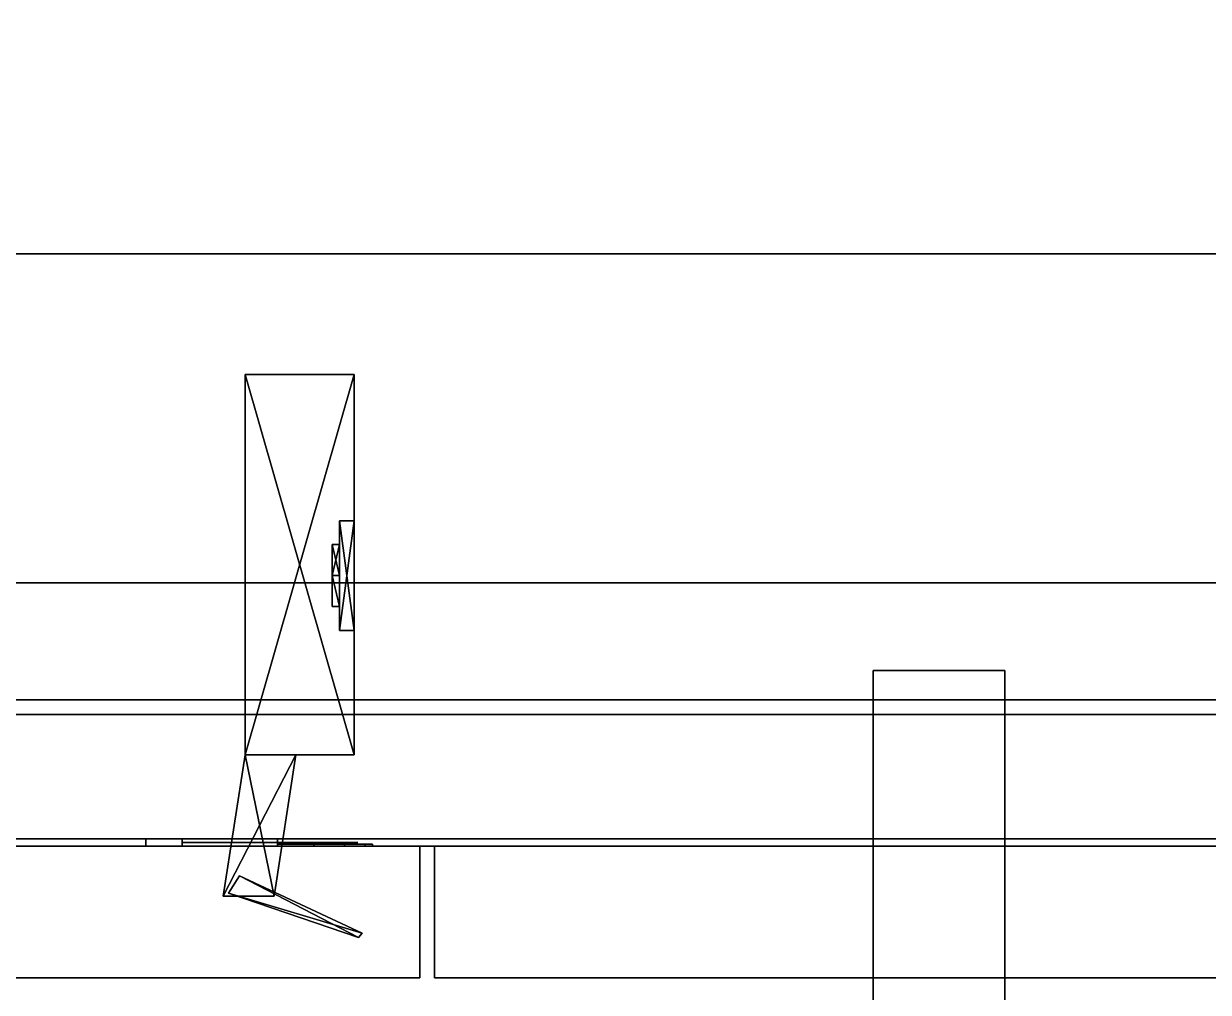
# Model space of a CAD drawing. Extents: x 0 to 4956, y -4930 to 0.
# Drawn here: x 1704.8 to 1866.9, y -530 to -397.5 of the extents above; entities that cross this region are included whole.
import ezdxf

# ---------------------------------------------------------------- set-up
doc = ezdxf.new("R2010")
doc.units = 0
for name, color, linetype in [('LAYER0', 7, 'CONTINUOUS'), ('LAYER1224', 9, 'CONTINUOUS'), ('LAYER700', 7, 'CONTINUOUS'), ('LAYER706', 9, 'CONTINUOUS'), ('LAYER707', 9, 'CONTINUOUS'), ('LAYER708', 28, 'CONTINUOUS'), ('LAYER709', 253, 'CONTINUOUS'), ('LAYER710', 28, 'CONTINUOUS'), ('LAYER711', 253, 'CONTINUOUS'), ('LAYER712', 9, 'CONTINUOUS'), ('LAYER756', 7, 'CONTINUOUS'), ('LAYER766', 7, 'CONTINUOUS'), ('LAYER801', 7, 'CONTINUOUS'), ('LAYER815', 7, 'CONTINUOUS'), ('LAYER87', 9, 'CONTINUOUS')]:
    doc.layers.add(name, color=color, linetype=linetype)

msp = doc.modelspace()

# ---------------------------------------------------------------- linework, layer by layer
at = {"layer": 'LAYER0', "invisible_edges": 1}
for points in [[(4956, 0), (0, -4930), (0, 0), (4956, 0)], [(4956, -4930, 5), (0, 0, 5), (0, -4930, 5), (4956, -4930, 5)], [(0, 0, 5), (4956, -4930, 5), (4956, 0, 5), (0, 0, 5)], [(0, -4930), (4956, 0), (4956, -4930), (0, -4930)]]:
    msp.add_3dface(points, dxfattribs=at)
at = {"layer": 'LAYER1224', "invisible_edges": 1}
for points in [[(1821, -485.999, 625), (1839, -555.999, 625), (1821, -555.999, 625), (1821, -485.999, 625)], [(1839, -555.999, 625), (1821, -485.999, 625), (1839, -485.999, 625), (1839, -555.999, 625)], [(1839, -485.999, 760), (1821, -555.999, 760), (1839, -555.999, 760), (1839, -485.999, 760)], [(1821, -555.999, 760), (1839, -485.999, 760), (1821, -485.999, 760), (1821, -555.999, 760)], [(1821, -485.999, 625), (1839, -485.999, 760), (1839, -485.999, 625), (1821, -485.999, 625)], [(1839, -485.999, 760), (1821, -485.999, 625), (1821, -485.999, 760), (1839, -485.999, 760)], [(1821, -555.999, 760), (1821, -485.999, 625), (1821, -555.999, 625), (1821, -555.999, 760)], [(1821, -485.999, 625), (1821, -555.999, 760), (1821, -485.999, 760), (1821, -485.999, 625)], [(1839, -485.999, 760), (1839, -555.999, 625), (1839, -485.999, 625), (1839, -485.999, 760)], [(1839, -555.999, 625), (1839, -485.999, 760), (1839, -555.999, 760), (1839, -555.999, 625)]]:
    msp.add_3dface(points, dxfattribs=at)
at = {"layer": 'LAYER700', "invisible_edges": 1}
for points in [[(708, -474, 5), (2258, -492, 5), (708, -492, 5), (708, -474, 5)], [(2258, -492, 5), (708, -474, 5), (2258, -474, 5), (2258, -492, 5)], [(2258, -474, 85), (708, -492, 85), (2258, -492, 85), (2258, -474, 85)], [(708, -492, 85), (2258, -474, 85), (708, -474, 85), (708, -492, 85)], [(708, -474, 5), (2258, -474, 85), (2258, -474, 5), (708, -474, 5)], [(2258, -474, 85), (708, -474, 5), (708, -474, 85), (2258, -474, 85)], [(708, -492, 85), (2258, -492, 5), (2258, -492, 85), (708, -492, 85)], [(2258, -492, 5), (708, -492, 85), (708, -492, 5), (2258, -492, 5)]]:
    msp.add_3dface(points, dxfattribs=at)
at = {"layer": 'LAYER706', "invisible_edges": 1}
for points in [[(1761, -510, 757.5), (2301, -510, 87.5), (1761, -510, 87.5), (1761, -510, 757.5)], [(2301, -510, 87.5), (1761, -510, 757.5), (2301, -510, 757.5), (2301, -510, 87.5)], [(1761, -528, 87.5), (2301, -510, 87.5), (2301, -528, 87.5), (1761, -528, 87.5)], [(2301, -510, 87.5), (1761, -528, 87.5), (1761, -510, 87.5), (2301, -510, 87.5)], [(1761, -510, 757.5), (2301, -528, 757.5), (2301, -510, 757.5), (1761, -510, 757.5)], [(2301, -528, 757.5), (1761, -510, 757.5), (1761, -528, 757.5), (2301, -528, 757.5)], [(1761, -528, 87.5), (1761, -510, 757.5), (1761, -510, 87.5), (1761, -528, 87.5)], [(1761, -510, 757.5), (1761, -528, 87.5), (1761, -528, 757.5), (1761, -510, 757.5)], [(2301, -528, 757.5), (1761, -528, 87.5), (2301, -528, 87.5), (2301, -528, 757.5)], [(1761, -528, 87.5), (2301, -528, 757.5), (1761, -528, 757.5), (1761, -528, 87.5)]]:
    msp.add_3dface(points, dxfattribs=at)
at = {"layer": 'LAYER707', "invisible_edges": 1}
for points in [[(668, -492, 5), (2328, -510, 5), (668, -510, 5), (668, -492, 5)], [(2328, -510, 5), (668, -492, 5), (2328, -492, 5), (2328, -510, 5)], [(2328, -492, 85), (668, -510, 85), (2328, -510, 85), (2328, -492, 85)], [(668, -510, 85), (2328, -492, 85), (668, -492, 85), (668, -510, 85)], [(668, -492, 5), (2328, -492, 85), (2328, -492, 5), (668, -492, 5)], [(2328, -492, 85), (668, -492, 5), (668, -492, 85), (2328, -492, 85)], [(668, -510, 85), (2328, -510, 5), (2328, -510, 85), (668, -510, 85)], [(2328, -510, 5), (668, -510, 85), (668, -510, 5), (2328, -510, 5)]]:
    msp.add_3dface(points, dxfattribs=at)
at = {"layer": 'LAYER708'}
for points in [[(1721.5, -509, 209), (1721.5, -510, 209), (1721.5, -509, 209)], [(1721.5, -509, 167), (1739.5, -509, 167), (1739.5, -509, 167), (1721.5, -509, 167)], [(1721.5, -509, 209), (1739.5, -509, 209), (1739.5, -509, 209), (1721.5, -509, 209)], [(1739.5, -509, 167), (1739.5, -510, 167), (1721.5, -510, 167), (1721.5, -509, 167)], [(1721.5, -510, 167), (1721.5, -510, 209), (1721.5, -509, 209), (1721.5, -509, 167)], [(1739.5, -509, 209), (1739.5, -510, 209), (1721.5, -510, 209), (1721.5, -509, 209)], [(1721.5, -510, 167), (1739.5, -510, 167), (1739.5, -510, 209), (1721.5, -510, 209)], [(1726.5, -509, 179), (1726.5, -510, 179), (1726.5, -510, 197), (1726.5, -509, 197)], [(1726.5, -509, 179), (1726.5, -510, 179), (1739.5, -510, 179), (1739.5, -509, 179)], [(1726.5, -509, 197), (1726.5, -510, 197), (1739.5, -510, 197), (1739.5, -509, 197)], [(1726.5, -510, 179), (1726.5, -510, 197), (1726.5, -510, 179)], [(1739.5, -509, 179), (1739.5, -510, 179), (1739.5, -510, 167), (1739.5, -509, 167)], [(1739.5, -509, 197), (1739.5, -510, 197), (1739.5, -510, 209), (1739.5, -509, 209)], [(1739.5, -510, 179), (1739.5, -510, 167), (1739.5, -510, 179)], [(1739.5, -510, 197), (1739.5, -510, 209), (1739.5, -510, 197)]]:
    msp.add_3dface(points, dxfattribs=at)
for points, invisible_edges in [([(1721.5, -509, 209), (1721.5, -509, 167), (1726.5, -509, 179), (1726.5, -509, 197)], 10), ([(1721.5, -509, 167), (1726.5, -509, 179), (1739.5, -509, 179), (1739.5, -509, 167)], 1), ([(1721.5, -509, 209), (1726.5, -509, 197), (1739.5, -509, 197), (1739.5, -509, 209)], 1), ([(1739.5, -509.5, 197), (1739.5, -509.5, 179), (1726.5, -509.5, 179), (1726.5, -509.5, 197)], 1), ([(1743.709, -509.5, 193.3167), (1743.5, -509.5, 182.5), (1739.5, -509.5, 179), (1739.5, -509.5, 197)], 5), ([(1739.5, -509.75, 175), (1744.475, -509.75, 175.9896), (1743.5, -509.75, 182.5), (1739.5, -509.75, 179)], 2), ([(1744.475, -509.75, 200.0104), (1739.5, -509.75, 201), (1739.5, -509.75, 197), (1743.5, -509.75, 193.5)], 8), ([(1750.5, -509.5, 193.5), (1750.5, -509.5, 182.5), (1743.5, -509.5, 182.5), (1743.709, -509.5, 193.3167)], 4), ([(1744.475, -509.75, 175.9896), (1748.692, -509.75, 178.8076), (1747, -509.75, 182.5), (1743.5, -509.75, 182.5)], 10), ([(1748.692, -509.75, 197.1924), (1744.475, -509.75, 200.0104), (1743.5, -509.75, 193.5), (1747, -509.75, 193.5)], 10), ([(1748.692, -509.75, 178.8076), (1751.51, -509.75, 183.0251), (1750.5, -509.75, 182.5), (1747, -509.75, 182.5)], 10), ([(1751.51, -509.75, 192.9749), (1748.692, -509.75, 197.1924), (1747, -509.75, 193.5), (1750.5, -509.75, 193.5)], 10), ([(1751.51, -509.75, 183.0251), (1752.5, -509.75, 188), (1750.5, -509.75, 188), (1750.5, -509.75, 182.5)], 10), ([(1752.5, -509.75, 188), (1751.51, -509.75, 192.9749), (1750.5, -509.75, 193.5), (1750.5, -509.75, 188)], 10)]:
    msp.add_3dface(points, dxfattribs=dict(at, invisible_edges=invisible_edges))
at = {"layer": 'LAYER709'}
for points in [[(1750, -497.5, 181.2174), (1735.078, -497.5, 181.2174), (1750, -445.5, 181.2174), (1750, -497.5, 181.2174)], [(1750, -445.5, 181.2174), (1735.078, -497.5, 181.2174), (1735.078, -445.5, 181.2174), (1750, -445.5, 181.2174)], [(1750, -445.5, 181.2174), (1735.078, -445.5, 181.2174), (1750, -445.5, 194.7826), (1750, -445.5, 181.2174)], [(1750, -445.5, 194.7826), (1735.078, -445.5, 181.2174), (1735.078, -445.5, 194.7826), (1750, -445.5, 194.7826)], [(1750, -445.5, 194.7826), (1735.078, -445.5, 194.7826), (1750, -497.5, 194.7826), (1750, -445.5, 194.7826)], [(1750, -497.5, 194.7826), (1735.078, -445.5, 194.7826), (1735.078, -497.5, 194.7826), (1750, -497.5, 194.7826)], [(1735.078, -497.5, 181.2174), (1735.078, -497.5, 194.7826), (1735.078, -445.5, 181.2174), (1735.078, -497.5, 181.2174)], [(1735.078, -445.5, 181.2174), (1735.078, -497.5, 194.7826), (1735.078, -445.5, 194.7826), (1735.078, -445.5, 181.2174)], [(1748.01, -480.5, 214), (1750, -480.5, 214), (1750, -465.5, 214), (1748.01, -480.5, 214)], [(1748.01, -480.5, 214), (1750, -465.5, 214), (1748.01, -465.5, 214), (1748.01, -480.5, 214)], [(1748.01, -465.5, 214), (1750, -465.5, 214), (1750, -465.5, 162), (1748.01, -465.5, 214)], [(1748.01, -465.5, 214), (1750, -465.5, 162), (1748.01, -465.5, 162), (1748.01, -465.5, 214)], [(1748.01, -465.5, 162), (1750, -465.5, 162), (1750, -480.5, 162), (1748.01, -465.5, 162)], [(1748.01, -465.5, 162), (1750, -480.5, 162), (1748.01, -480.5, 162), (1748.01, -465.5, 162)], [(1748.01, -480.5, 162), (1748.01, -480.5, 214), (1748.01, -465.5, 214), (1748.01, -480.5, 162)], [(1748.01, -480.5, 162), (1748.01, -465.5, 214), (1748.01, -465.5, 162), (1748.01, -480.5, 162)], [(1747.016, -473, 201.2909), (1747.016, -468.7573, 206.087), (1748.01, -473, 201.2909), (1747.016, -473, 201.2909)], [(1748.01, -473, 201.2909), (1747.016, -468.7573, 206.087), (1748.01, -468.7573, 206.087), (1748.01, -473, 201.2909)], [(1747.016, -468.7573, 206.087), (1747.016, -473, 210.883), (1748.01, -468.7573, 206.087), (1747.016, -468.7573, 206.087)], [(1748.01, -468.7573, 206.087), (1747.016, -473, 210.883), (1748.01, -473, 210.883), (1748.01, -468.7573, 206.087)], [(1747.016, -473, 210.883), (1747.016, -468.7573, 206.087), (1747.016, -477.2427, 206.087), (1747.016, -473, 210.883)], [(1747.016, -477.2427, 206.087), (1747.016, -468.7573, 206.087), (1747.016, -473, 201.2909), (1747.016, -477.2427, 206.087)], [(1747.016, -473, 165.117), (1747.016, -468.7573, 169.913), (1748.01, -473, 165.117), (1747.016, -473, 165.117)], [(1748.01, -473, 165.117), (1747.016, -468.7573, 169.913), (1748.01, -468.7573, 169.913), (1748.01, -473, 165.117)], [(1747.016, -468.7573, 169.913), (1747.016, -473, 174.7091), (1748.01, -468.7573, 169.913), (1747.016, -468.7573, 169.913)], [(1748.01, -468.7573, 169.913), (1747.016, -473, 174.7091), (1748.01, -473, 174.7091), (1748.01, -468.7573, 169.913)], [(1747.016, -473, 174.7091), (1747.016, -468.7573, 169.913), (1747.016, -477.2427, 169.913), (1747.016, -473, 174.7091)], [(1747.016, -477.2427, 169.913), (1747.016, -468.7573, 169.913), (1747.016, -473, 165.117), (1747.016, -477.2427, 169.913)], [(1748.01, -473, 210.883), (1748.01, -468.7573, 206.087), (1748.01, -473, 201.2909), (1748.01, -473, 210.883)], [(1748.01, -473, 174.7091), (1748.01, -468.7573, 169.913), (1748.01, -473, 165.117), (1748.01, -473, 174.7091)], [(1747.016, -477.2427, 206.087), (1747.016, -473, 201.2909), (1748.01, -477.2427, 206.087), (1747.016, -477.2427, 206.087)], [(1748.01, -477.2427, 206.087), (1747.016, -473, 201.2909), (1748.01, -473, 201.2909), (1748.01, -477.2427, 206.087)], [(1748.01, -473, 210.883), (1747.016, -473, 210.883), (1748.01, -477.2427, 206.087), (1748.01, -473, 210.883)], [(1748.01, -477.2427, 206.087), (1747.016, -473, 210.883), (1747.016, -477.2427, 206.087), (1748.01, -477.2427, 206.087)], [(1747.016, -477.2427, 169.913), (1747.016, -473, 165.117), (1748.01, -477.2427, 169.913), (1747.016, -477.2427, 169.913)], [(1748.01, -477.2427, 169.913), (1747.016, -473, 165.117), (1748.01, -473, 165.117), (1748.01, -477.2427, 169.913)], [(1748.01, -473, 174.7091), (1747.016, -473, 174.7091), (1748.01, -477.2427, 169.913), (1748.01, -473, 174.7091)], [(1748.01, -477.2427, 169.913), (1747.016, -473, 174.7091), (1747.016, -477.2427, 169.913), (1748.01, -477.2427, 169.913)], [(1748.01, -473, 210.883), (1748.01, -473, 201.2909), (1748.01, -477.2427, 206.087), (1748.01, -473, 210.883)], [(1748.01, -473, 174.7091), (1748.01, -473, 165.117), (1748.01, -477.2427, 169.913), (1748.01, -473, 174.7091)], [(1750, -480.5, 162), (1750, -480.5, 214), (1748.01, -480.5, 214), (1750, -480.5, 162)], [(1750, -480.5, 162), (1748.01, -480.5, 214), (1748.01, -480.5, 162), (1750, -480.5, 162)], [(1739.058, -516.8652, 181.2174), (1732.094, -516.8652, 181.2174), (1742.042, -497.5, 181.2174), (1739.058, -516.8652, 181.2174)], [(1742.042, -497.5, 181.2174), (1732.094, -516.8652, 181.2174), (1735.078, -497.5, 181.2174), (1742.042, -497.5, 181.2174)], [(1739.058, -516.8652, 194.7826), (1735.078, -497.5, 194.7826), (1732.094, -516.8652, 194.7826), (1739.058, -516.8652, 194.7826)], [(1732.094, -516.8652, 181.2174), (1732.094, -516.8652, 194.7826), (1735.078, -497.5, 181.2174), (1732.094, -516.8652, 181.2174)], [(1735.078, -497.5, 181.2174), (1732.094, -516.8652, 194.7826), (1735.078, -497.5, 194.7826), (1735.078, -497.5, 181.2174)], [(1742.042, -497.5, 194.7826), (1735.078, -497.5, 194.7826), (1739.058, -516.8652, 194.7826), (1742.042, -497.5, 194.7826)], [(1734.308, -514.0752, 182.3477), (1750.591, -522.5, 182.3477), (1732.818, -516.4556, 182.3477), (1734.308, -514.0752, 182.3477)], [(1734.308, -514.0752, 193.652), (1732.818, -516.4556, 193.652), (1751.082, -521.9229, 193.652), (1734.308, -514.0752, 193.652)], [(1751.082, -521.9229, 182.3477), (1750.591, -522.5, 182.3477), (1734.308, -514.0752, 182.3477), (1751.082, -521.9229, 182.3477)], [(1751.082, -521.9229, 193.652), (1732.818, -516.4556, 193.652), (1750.591, -522.5, 193.652), (1751.082, -521.9229, 193.652)], [(1750.591, -522.5, 182.3477), (1750.591, -522.5, 193.652), (1732.818, -516.4556, 182.3477), (1750.591, -522.5, 182.3477)], [(1732.818, -516.4556, 182.3477), (1750.591, -522.5, 193.652), (1732.818, -516.4556, 193.652), (1732.818, -516.4556, 182.3477)]]:
    msp.add_3dface(points, dxfattribs=at)
at = {"layer": 'LAYER710'}
for points in [[(1721.5, -509, 678), (1721.5, -510, 678), (1721.5, -509, 678)], [(1721.5, -509, 636), (1739.5, -509, 636), (1739.5, -509, 636), (1721.5, -509, 636)], [(1721.5, -509, 678), (1739.5, -509, 678), (1739.5, -509, 678), (1721.5, -509, 678)], [(1739.5, -509, 636), (1739.5, -510, 636), (1721.5, -510, 636), (1721.5, -509, 636)], [(1721.5, -510, 636), (1721.5, -510, 678), (1721.5, -509, 678), (1721.5, -509, 636)], [(1739.5, -509, 678), (1739.5, -510, 678), (1721.5, -510, 678), (1721.5, -509, 678)], [(1721.5, -510, 636), (1739.5, -510, 636), (1739.5, -510, 678), (1721.5, -510, 678)], [(1726.5, -509, 648), (1726.5, -510, 648), (1726.5, -510, 666), (1726.5, -509, 666)], [(1726.5, -509, 648), (1726.5, -510, 648), (1739.5, -510, 648), (1739.5, -509, 648)], [(1726.5, -509, 666), (1726.5, -510, 666), (1739.5, -510, 666), (1739.5, -509, 666)], [(1726.5, -510, 648), (1726.5, -510, 666), (1726.5, -510, 648)], [(1739.5, -509, 648), (1739.5, -510, 648), (1739.5, -510, 636), (1739.5, -509, 636)], [(1739.5, -509, 666), (1739.5, -510, 666), (1739.5, -510, 678), (1739.5, -509, 678)], [(1739.5, -510, 648), (1739.5, -510, 636), (1739.5, -510, 648)], [(1739.5, -510, 666), (1739.5, -510, 678), (1739.5, -510, 666)]]:
    msp.add_3dface(points, dxfattribs=at)
for points, invisible_edges in [([(1721.5, -509, 678), (1721.5, -509, 636), (1726.5, -509, 648), (1726.5, -509, 666)], 10), ([(1721.5, -509, 636), (1726.5, -509, 648), (1739.5, -509, 648), (1739.5, -509, 636)], 1), ([(1721.5, -509, 678), (1726.5, -509, 666), (1739.5, -509, 666), (1739.5, -509, 678)], 1), ([(1739.5, -509.5, 666), (1739.5, -509.5, 648), (1726.5, -509.5, 648), (1726.5, -509.5, 666)], 1), ([(1743.709, -509.5, 662.3167), (1743.5, -509.5, 651.5), (1739.5, -509.5, 648), (1739.5, -509.5, 666)], 5), ([(1739.5, -509.75, 644), (1744.475, -509.75, 644.9896), (1743.5, -509.75, 651.5), (1739.5, -509.75, 648)], 2), ([(1744.475, -509.75, 669.0104), (1739.5, -509.75, 670), (1739.5, -509.75, 666), (1743.5, -509.75, 662.5)], 8), ([(1750.5, -509.5, 662.5), (1750.5, -509.5, 651.5), (1743.5, -509.5, 651.5), (1743.709, -509.5, 662.3167)], 4), ([(1744.475, -509.75, 644.9896), (1748.692, -509.75, 647.8076), (1747, -509.75, 651.5), (1743.5, -509.75, 651.5)], 10), ([(1748.692, -509.75, 666.1924), (1744.475, -509.75, 669.0104), (1743.5, -509.75, 662.5), (1747, -509.75, 662.5)], 10), ([(1748.692, -509.75, 647.8076), (1751.51, -509.75, 652.0251), (1750.5, -509.75, 651.5), (1747, -509.75, 651.5)], 10), ([(1751.51, -509.75, 661.9749), (1748.692, -509.75, 666.1924), (1747, -509.75, 662.5), (1750.5, -509.75, 662.5)], 10), ([(1751.51, -509.75, 652.0251), (1752.5, -509.75, 657), (1750.5, -509.75, 657), (1750.5, -509.75, 651.5)], 10), ([(1752.5, -509.75, 657), (1751.51, -509.75, 661.9749), (1750.5, -509.75, 662.5), (1750.5, -509.75, 657)], 10)]:
    msp.add_3dface(points, dxfattribs=dict(at, invisible_edges=invisible_edges))
at = {"layer": 'LAYER711'}
for points in [[(1750, -497.5, 650.2174), (1735.078, -497.5, 650.2174), (1750, -445.5, 650.2174), (1750, -497.5, 650.2174)], [(1750, -445.5, 650.2174), (1735.078, -497.5, 650.2174), (1735.078, -445.5, 650.2174), (1750, -445.5, 650.2174)], [(1750, -445.5, 650.2174), (1735.078, -445.5, 650.2174), (1750, -445.5, 663.7826), (1750, -445.5, 650.2174)], [(1750, -445.5, 663.7826), (1735.078, -445.5, 650.2174), (1735.078, -445.5, 663.7826), (1750, -445.5, 663.7826)], [(1750, -445.5, 663.7826), (1735.078, -445.5, 663.7826), (1750, -497.5, 663.7826), (1750, -445.5, 663.7826)], [(1750, -497.5, 663.7826), (1735.078, -445.5, 663.7826), (1735.078, -497.5, 663.7826), (1750, -497.5, 663.7826)], [(1735.078, -497.5, 650.2174), (1735.078, -497.5, 663.7826), (1735.078, -445.5, 650.2174), (1735.078, -497.5, 650.2174)], [(1735.078, -445.5, 650.2174), (1735.078, -497.5, 663.7826), (1735.078, -445.5, 663.7826), (1735.078, -445.5, 650.2174)], [(1748.01, -480.5, 683), (1750, -480.5, 683), (1750, -465.5, 683), (1748.01, -480.5, 683)], [(1748.01, -480.5, 683), (1750, -465.5, 683), (1748.01, -465.5, 683), (1748.01, -480.5, 683)], [(1748.01, -465.5, 683), (1750, -465.5, 683), (1750, -465.5, 631), (1748.01, -465.5, 683)], [(1748.01, -465.5, 683), (1750, -465.5, 631), (1748.01, -465.5, 631), (1748.01, -465.5, 683)], [(1748.01, -465.5, 631), (1750, -465.5, 631), (1750, -480.5, 631), (1748.01, -465.5, 631)], [(1748.01, -465.5, 631), (1750, -480.5, 631), (1748.01, -480.5, 631), (1748.01, -465.5, 631)], [(1748.01, -480.5, 631), (1748.01, -480.5, 683), (1748.01, -465.5, 683), (1748.01, -480.5, 631)], [(1748.01, -480.5, 631), (1748.01, -465.5, 683), (1748.01, -465.5, 631), (1748.01, -480.5, 631)], [(1747.016, -473, 670.291), (1747.016, -468.7573, 675.087), (1748.01, -473, 670.291), (1747.016, -473, 670.291)], [(1748.01, -473, 670.291), (1747.016, -468.7573, 675.087), (1748.01, -468.7573, 675.087), (1748.01, -473, 670.291)], [(1747.016, -468.7573, 675.087), (1747.016, -473, 679.883), (1748.01, -468.7573, 675.087), (1747.016, -468.7573, 675.087)], [(1748.01, -468.7573, 675.087), (1747.016, -473, 679.883), (1748.01, -473, 679.883), (1748.01, -468.7573, 675.087)], [(1747.016, -473, 679.883), (1747.016, -468.7573, 675.087), (1747.016, -477.2427, 675.087), (1747.016, -473, 679.883)], [(1747.016, -477.2427, 675.087), (1747.016, -468.7573, 675.087), (1747.016, -473, 670.291), (1747.016, -477.2427, 675.087)], [(1747.016, -473, 634.117), (1747.016, -468.7573, 638.913), (1748.01, -473, 634.117), (1747.016, -473, 634.117)], [(1748.01, -473, 634.117), (1747.016, -468.7573, 638.913), (1748.01, -468.7573, 638.913), (1748.01, -473, 634.117)], [(1747.016, -468.7573, 638.913), (1747.016, -473, 643.709), (1748.01, -468.7573, 638.913), (1747.016, -468.7573, 638.913)], [(1748.01, -468.7573, 638.913), (1747.016, -473, 643.709), (1748.01, -473, 643.709), (1748.01, -468.7573, 638.913)], [(1747.016, -473, 643.709), (1747.016, -468.7573, 638.913), (1747.016, -477.2427, 638.913), (1747.016, -473, 643.709)], [(1747.016, -477.2427, 638.913), (1747.016, -468.7573, 638.913), (1747.016, -473, 634.117), (1747.016, -477.2427, 638.913)], [(1748.01, -473, 679.883), (1748.01, -468.7573, 675.087), (1748.01, -473, 670.291), (1748.01, -473, 679.883)], [(1748.01, -473, 643.709), (1748.01, -468.7573, 638.913), (1748.01, -473, 634.117), (1748.01, -473, 643.709)], [(1747.016, -477.2427, 675.087), (1747.016, -473, 670.291), (1748.01, -477.2427, 675.087), (1747.016, -477.2427, 675.087)], [(1748.01, -477.2427, 675.087), (1747.016, -473, 670.291), (1748.01, -473, 670.291), (1748.01, -477.2427, 675.087)], [(1748.01, -473, 679.883), (1747.016, -473, 679.883), (1748.01, -477.2427, 675.087), (1748.01, -473, 679.883)], [(1748.01, -477.2427, 675.087), (1747.016, -473, 679.883), (1747.016, -477.2427, 675.087), (1748.01, -477.2427, 675.087)], [(1747.016, -477.2427, 638.913), (1747.016, -473, 634.117), (1748.01, -477.2427, 638.913), (1747.016, -477.2427, 638.913)], [(1748.01, -477.2427, 638.913), (1747.016, -473, 634.117), (1748.01, -473, 634.117), (1748.01, -477.2427, 638.913)], [(1748.01, -473, 643.709), (1747.016, -473, 643.709), (1748.01, -477.2427, 638.913), (1748.01, -473, 643.709)], [(1748.01, -477.2427, 638.913), (1747.016, -473, 643.709), (1747.016, -477.2427, 638.913), (1748.01, -477.2427, 638.913)], [(1748.01, -473, 679.883), (1748.01, -473, 670.291), (1748.01, -477.2427, 675.087), (1748.01, -473, 679.883)], [(1748.01, -473, 643.709), (1748.01, -473, 634.117), (1748.01, -477.2427, 638.913), (1748.01, -473, 643.709)], [(1750, -480.5, 631), (1750, -480.5, 683), (1748.01, -480.5, 683), (1750, -480.5, 631)], [(1750, -480.5, 631), (1748.01, -480.5, 683), (1748.01, -480.5, 631), (1750, -480.5, 631)], [(1739.058, -516.8652, 650.2174), (1732.094, -516.8652, 650.2174), (1742.042, -497.5, 650.2174), (1739.058, -516.8652, 650.2174)], [(1742.042, -497.5, 650.2174), (1732.094, -516.8652, 650.2174), (1735.078, -497.5, 650.2174), (1742.042, -497.5, 650.2174)], [(1739.058, -516.8652, 663.7826), (1735.078, -497.5, 663.7826), (1732.094, -516.8652, 663.7826), (1739.058, -516.8652, 663.7826)], [(1732.094, -516.8652, 650.2174), (1732.094, -516.8652, 663.7826), (1735.078, -497.5, 650.2174), (1732.094, -516.8652, 650.2174)], [(1735.078, -497.5, 650.2174), (1732.094, -516.8652, 663.7826), (1735.078, -497.5, 663.7826), (1735.078, -497.5, 650.2174)], [(1742.042, -497.5, 663.7826), (1735.078, -497.5, 663.7826), (1739.058, -516.8652, 663.7826), (1742.042, -497.5, 663.7826)], [(1734.308, -514.0752, 651.3477), (1750.591, -522.5, 651.3477), (1732.818, -516.4556, 651.3477), (1734.308, -514.0752, 651.3477)], [(1734.308, -514.0752, 662.652), (1732.818, -516.4556, 662.652), (1751.082, -521.9229, 662.652), (1734.308, -514.0752, 662.652)], [(1751.082, -521.9229, 651.3477), (1750.591, -522.5, 651.3477), (1734.308, -514.0752, 651.3477), (1751.082, -521.9229, 651.3477)], [(1751.082, -521.9229, 662.652), (1732.818, -516.4556, 662.652), (1750.591, -522.5, 662.652), (1751.082, -521.9229, 662.652)], [(1750.591, -522.5, 651.3477), (1750.591, -522.5, 662.652), (1732.818, -516.4556, 651.3477), (1750.591, -522.5, 651.3477)], [(1732.818, -516.4556, 651.3477), (1750.591, -522.5, 662.652), (1732.818, -516.4556, 662.652), (1732.818, -516.4556, 651.3477)]]:
    msp.add_3dface(points, dxfattribs=at)
at = {"layer": 'LAYER712', "invisible_edges": 1}
for points in [[(1409, -510, 757), (1759, -510, 88), (1409, -510, 88), (1409, -510, 757)], [(1759, -510, 88), (1409, -510, 757), (1759, -510, 757), (1759, -510, 88)], [(1409, -528, 88), (1759, -510, 88), (1759, -528, 88), (1409, -528, 88)], [(1759, -510, 88), (1409, -528, 88), (1409, -510, 88), (1759, -510, 88)], [(1409, -510, 757), (1759, -528, 757), (1759, -510, 757), (1409, -510, 757)], [(1759, -528, 757), (1409, -510, 757), (1409, -528, 757), (1759, -528, 757)], [(1759, -528, 757), (1759, -510, 88), (1759, -510, 757), (1759, -528, 757)], [(1759, -510, 88), (1759, -528, 757), (1759, -528, 88), (1759, -510, 88)], [(1759, -528, 757), (1409, -528, 88), (1759, -528, 88), (1759, -528, 757)], [(1409, -528, 88), (1759, -528, 757), (1409, -528, 757), (1409, -528, 88)]]:
    msp.add_3dface(points, dxfattribs=at)
at = {"layer": 'LAYER756', "invisible_edges": 1}
for points in [[(2250, -120, 86), (726, -510, 86), (726, -120, 86), (2250, -120, 86)], [(726, -510, 86), (2250, -120, 86), (2250, -510, 86), (726, -510, 86)], [(2250, -510, 104), (726, -120, 104), (726, -510, 104), (2250, -510, 104)], [(726, -120, 104), (2250, -510, 104), (2250, -120, 104), (726, -120, 104)], [(2250, -510, 104), (726, -510, 86), (2250, -510, 86), (2250, -510, 104)], [(726, -510, 86), (2250, -510, 104), (726, -510, 104), (726, -510, 86)]]:
    msp.add_3dface(points, dxfattribs=at)
at = {"layer": 'LAYER766', "invisible_edges": 1}
for points in [[(2250, -429, 741.5), (1408, -509, 741.5), (1408, -429, 741.5), (2250, -429, 741.5)], [(1408, -509, 741.5), (2250, -429, 741.5), (2250, -509, 741.5), (1408, -509, 741.5)], [(1408, -429, 759.5), (2250, -429, 741.5), (1408, -429, 741.5), (1408, -429, 759.5)], [(2250, -429, 741.5), (1408, -429, 759.5), (2250, -429, 759.5), (2250, -429, 741.5)], [(2250, -509, 759.5), (1408, -429, 759.5), (1408, -509, 759.5), (2250, -509, 759.5)], [(1408, -429, 759.5), (2250, -509, 759.5), (2250, -429, 759.5), (1408, -429, 759.5)], [(2250, -509, 759.5), (1408, -509, 741.5), (2250, -509, 741.5), (2250, -509, 759.5)], [(1408, -509, 741.5), (2250, -509, 759.5), (1408, -509, 759.5), (1408, -509, 741.5)]]:
    msp.add_3dface(points, dxfattribs=at)
at = {"layer": 'LAYER801', "invisible_edges": 1}
for points in [[(1408, -144.6001, 540), (2250, -490, 540), (2250, -144.6001, 540), (1408, -144.6001, 540)], [(2250, -490, 540), (1408, -144.6001, 540), (1408, -490, 540), (2250, -490, 540)], [(1408, -490, 522), (2250, -144.6001, 522), (2250, -490, 522), (1408, -490, 522)], [(2250, -144.6001, 522), (1408, -490, 522), (1408, -144.6001, 522), (2250, -144.6001, 522)], [(1408, -490, 522), (2250, -490, 540), (1408, -490, 540), (1408, -490, 522)], [(2250, -490, 540), (1408, -490, 522), (2250, -490, 522), (2250, -490, 540)]]:
    msp.add_3dface(points, dxfattribs=at)
at = {"layer": 'LAYER815', "invisible_edges": 1}
for points in [[(1408, -144.6001, 322), (2250, -490, 322), (2250, -144.6001, 322), (1408, -144.6001, 322)], [(2250, -490, 322), (1408, -144.6001, 322), (1408, -490, 322), (2250, -490, 322)], [(1408, -490, 304), (2250, -144.6001, 304), (2250, -490, 304), (1408, -490, 304)], [(2250, -144.6001, 304), (1408, -490, 304), (1408, -144.6001, 304), (2250, -144.6001, 304)], [(1408, -490, 304), (2250, -490, 322), (1408, -490, 322), (1408, -490, 304)], [(2250, -490, 322), (1408, -490, 304), (2250, -490, 304), (2250, -490, 322)]]:
    msp.add_3dface(points, dxfattribs=at)
at = {"layer": 'LAYER87', "invisible_edges": 1}
for points in [[(2350, -100, 760), (690, -532, 760), (690, -100, 760), (2350, -100, 760)], [(690, -532, 760), (2350, -100, 760), (2350, -532, 760), (690, -532, 760)], [(2350, -532, 778), (690, -100, 778), (690, -532, 778), (2350, -532, 778)], [(690, -100, 778), (2350, -532, 778), (2350, -100, 778), (690, -100, 778)]]:
    msp.add_3dface(points, dxfattribs=at)

# ---------------------------------------------------------------- meshes
at = {"layer": 'LAYER708'}
mesh = msp.add_polymesh((2, 9), dxfattribs=at)
for k, corner in enumerate([(1739.5, -509.75, 175), (1744.475, -509.75, 175.9896), (1748.692, -509.75, 178.8076), (1751.51, -509.75, 183.0251), (1752.5, -509.75, 188), (1751.51, -509.75, 192.9749), (1748.692, -509.75, 197.1924), (1744.475, -509.75, 200.0104), (1739.5, -509.75, 201), (1739.5, -510, 175), (1744.475, -510, 175.9896), (1748.692, -510, 178.8076), (1751.51, -510, 183.0251), (1752.5, -510, 188), (1751.51, -510, 192.9749), (1748.692, -510, 197.1924), (1744.475, -510, 200.0104), (1739.5, -510, 201)]):
    mesh.set_mesh_vertex(divmod(k, 9), corner)
at = {"layer": 'LAYER710'}
mesh = msp.add_polymesh((2, 9), dxfattribs=at)
for k, corner in enumerate([(1739.5, -509.75, 644), (1744.475, -509.75, 644.9896), (1748.692, -509.75, 647.8076), (1751.51, -509.75, 652.0251), (1752.5, -509.75, 657), (1751.51, -509.75, 661.9749), (1748.692, -509.75, 666.1924), (1744.475, -509.75, 669.0104), (1739.5, -509.75, 670), (1739.5, -510, 644), (1744.475, -510, 644.9896), (1748.692, -510, 647.8076), (1751.51, -510, 652.0251), (1752.5, -510, 657), (1751.51, -510, 661.9749), (1748.692, -510, 666.1924), (1744.475, -510, 669.0104), (1739.5, -510, 670)]):
    mesh.set_mesh_vertex(divmod(k, 9), corner)

doc.saveas('drawing.dxf')
